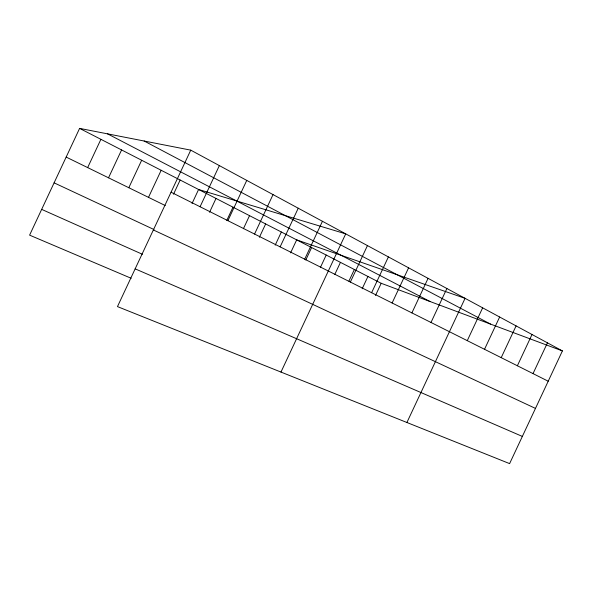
<?xml version="1.0" encoding="UTF-8"?>
<svg xmlns="http://www.w3.org/2000/svg" width="592" height="592" viewBox="0 0 592 592"><rect width="100%" height="100%" fill="white"/><g stroke="black" fill="none" stroke-linecap="round" stroke-linejoin="round"><path stroke-width="0.89" d="M190.75 150.146L117.468 306.597L509.608 463.617L562.4 350.915L190.75 150.146L79.609 128.383L29.6 235.142L131.18 278.284M87.66 167.595L100.906 139.32M108.528 177.807L121.582 149.946M128.804 187.723L141.666 160.262M148.496 197.351L161.179 170.281M173.508 194.206L180.146 180.027M192.045 203.485L198.594 189.499L345.713 233.862L280.971 372.072M200.081 206.749L219.358 165.597M209.553 212.254L216.021 198.453M226.795 220.402L232.989 207.17M227.89 220.69L246.76 180.405M243.408 228.727L249.528 215.658M254.553 234.047L273.03 194.598M259.4 237.266L265.645 223.939M275.191 245.169L281.355 232.005M280.134 246.864L298.242 208.214M290.591 252.873L296.673 239.878L465.075 298.338L406.911 422.496M304.702 259.178L322.448 221.29M305.79 260.006L311.621 247.552M320.45 267.347L326.214 255.048M334.761 274.518L340.452 262.36M348.917 281.111L354.356 269.501M350.368 282.066L367.447 245.599M362.171 288.77L367.935 276.479M371.621 292.714L388.396 256.913M375.506 295.445L381.204 283.294L562.4 350.915M392.119 302.986L408.591 267.828M411.899 312.902L428.075 278.351M430.991 322.47L446.893 288.519M467.273 340.652L482.643 307.833M484.522 349.295L499.641 317.016M501.209 357.657L516.091 325.896M517.378 365.76L532.016 334.502M533.029 373.604L547.445 342.835M135.146 268.849L522.344 436.422M41.669 209.383L142.42 254.279M153.365 229.955L535.471 408.406M54.101 182.839L154.009 229.548M66.163 157.08L165.249 205.55M171.051 192.2L548.207 381.211M79.609 128.383L381.204 283.294M107.566 133.859L430.029 301.513M144.159 141.022L490.509 324.083"/></g></svg>
